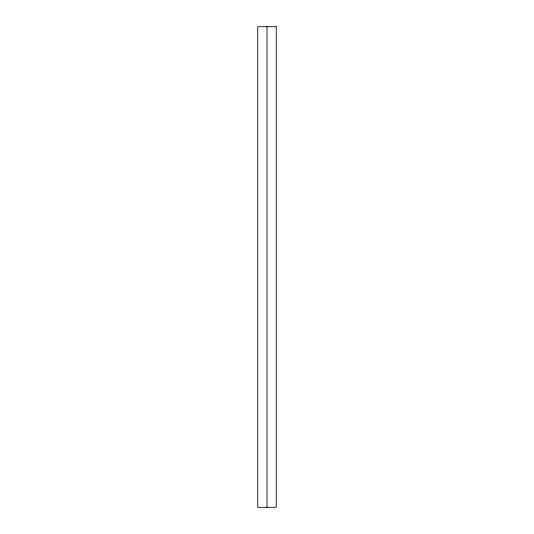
<?xml version="1.0" encoding="UTF-8"?>
<svg xmlns="http://www.w3.org/2000/svg" width="534" height="534" viewBox="0 0 534 534"><rect width="100%" height="100%" fill="white"/><g stroke="black" fill="none" stroke-linecap="round" stroke-linejoin="round"><path stroke-width="0.8" d="M267 26.7L267 507.3M276.245 26.7L257.755 26.7L257.755 507.3L276.245 507.3L276.245 26.7"/></g></svg>
